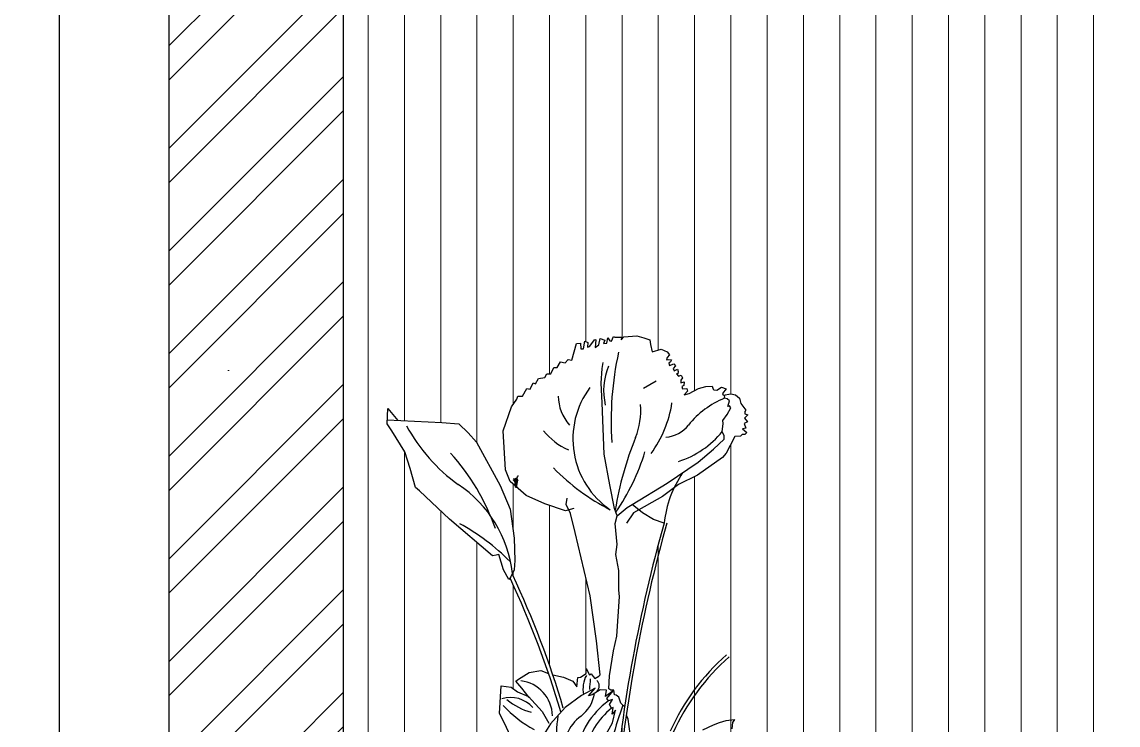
# Model space of a CAD drawing. Header units: millimetres. Extents: x 35877 to 3066687, y -650199 to -40525.
# Drawn here: x 147847.5 to 147904.2, y -179585.2 to -179548.8 of the extents above; entities that cross this region are included whole.
import ezdxf

# ---------------------------------------------------------------- set-up
doc = ezdxf.new("R2010")
doc.units = ezdxf.units.MM
doc.header["$MEASUREMENT"] = 0
doc.layers.add('AR HATCH-7', color=7, linetype='Continuous')
doc.layers.add('Interior', color=250, linetype='Continuous')
for name, color, linetype, lineweight in [('dim05', 1, 'Continuous', 13), ('FURNITURE', 32, 'Continuous', 9), ('XX~SLAB ( BEAM )~ ( DIM )', 7, 'Continuous', 9)]:
    doc.layers.add(name, color=color, linetype=linetype, lineweight=lineweight)

# ---------------------------------------------------------------- blocks, each defined once
blk = doc.blocks.new('A$C92db4de1')
at = {"color": 116, "true_color": 0x136734}
blk.add_line((13.24454338903524, 43.07755484143308), (13.90270903360943, 43.44362366286259), dxfattribs=at)
at = {"color": 18, "true_color": 0x000000}
for p, q in [((6.531763522205438, 38.32534171174484), (6.528822239146393, 38.32534171174484)), ((6.533347135602526, 38.32398582745373), (6.531084575894056, 38.32398582745373)), ((6.531537132450467, 38.32534171174484), (6.531537132450467, 38.32963532456597)), ((6.536062251863768, 38.32172597872886), (6.53244224555965, 38.3212740588715)), ((6.537645865260856, 38.31969221464533), (6.534025858851237, 38.31969221464533)), ((6.534252248711709, 38.32375986753141), (6.534252248711709, 38.32601971624354)), ((6.539682258171524, 38.31788441048411), (6.535383528513194, 38.31765832584097)), ((6.53628841866157, 38.3212740588715), (6.53628841866157, 38.32534171174484)), ((6.542397151475598, 38.3153986018242), (6.536514585357509, 38.31494655725874)), ((6.538098421817267, 38.31946625471028), (6.538098421817267, 38.32217802329251)), ((6.546017157783353, 38.31065294443761), (6.53855097837004, 38.30974910472469)), ((6.543980987829855, 38.31359067296762), (6.539229701618751, 38.31291279317702)), ((6.539908424969326, 38.31765832584097), (6.539908424969326, 38.32037009443775)), ((6.552645583469712, 38.38264637259454), (6.540201951047493, 38.37970864407725)), ((6.542397151475598, 38.31494655725874), (6.542849708028371, 38.31991817458038)), ((6.546277004221338, 38.28346916652299), (6.543335721158655, 38.28166136236177)), ((6.544433544386266, 38.31336471303257), (6.545338434429141, 38.31788441048411)), ((6.54899189741991, 38.28392121108664), (6.546955727466411, 38.28075739794076)), ((6.551707013681153, 38.28482505081411), (6.548313174065697, 38.2859549751829)), ((6.551707013681153, 38.28437313095674), (6.549897010525456, 38.28053143800571)), ((6.554229419823969, 38.38242041267404), (6.550835580212151, 38.38083856844787)), ((6.551899723795941, 38.3038735229693), (6.551899723795941, 38.30929706014649)), ((6.555327020090772, 38.28572901524785), (6.552838293588138, 38.28663297968342)), ((6.553257170500729, 38.30274359861323), (6.553257170500729, 38.30545536719546)), ((6.558268303047953, 38.28708489953897), (6.553517016833212, 38.28979666813575)), ((6.554003030068998, 38.38242041267404), (6.554003030068998, 38.38626210562506)), ((6.55671814633024, 38.38196849280394), (6.554455586621771, 38.3788048043516)), ((6.55555318678671, 38.2852770953923), (6.555100630230299, 38.28301724665289)), ((6.558720636643557, 38.28640689505301), (6.556458299892256, 38.28233924216693)), ((6.557396869684453, 38.38219445273899), (6.557396869684453, 38.38581018575496)), ((6.559659429389285, 38.38129048830342), (6.557849426237226, 38.37970864407725)), ((6.560304472997814, 38.28753681940907), (6.558041913289344, 38.29002262805625)), ((6.559885596085223, 38.38174253286888), (6.559659429389285, 38.38581018575496)), ((6.56347192285466, 38.28889270370018), (6.559851916445041, 38.29070063255676)), ((6.560757029554225, 38.28708489953897), (6.560078306305513, 38.28256532679552)), ((6.562374322587857, 38.38106452838292), (6.560338152637996, 38.37790083993059)), ((6.563279435697041, 38.38106452838292), (6.562374322587857, 38.38400238159375)), ((6.563698312613269, 38.28844078384464), (6.562567032706283, 38.28256532679552)), ((6.566865762364614, 38.28889270370018), (6.56347192285466, 38.28392121108664)), ((6.566639595566812, 38.2895707082007), (6.565055759212555, 38.29160447229697)), ((6.569354488870886, 38.29002262805625), (6.566865762364614, 38.28392121108664)), ((6.567770652411127, 38.28979666813575), (6.567091929162416, 38.29318631652313)), ((6.575269619417668, 38.33332326001619), (6.572102169560821, 38.33332326001619)), ((6.57391217271288, 38.3358090686761), (6.573459616160108, 38.34032864141955)), ((6.576174509464181, 38.33151545585497), (6.573685782957909, 38.33106353598487)), ((6.575043229557195, 38.33332326001619), (6.576400899219152, 38.33965076162895)), ((6.578210902371211, 38.32835176740264), (6.575043229557195, 38.32835176740264)), ((6.580699628877483, 38.32405802988796), (6.576174509464181, 38.32451007445161)), ((6.58250963203318, 38.32270214558412), (6.576174509464181, 38.32066838150058)), ((6.576400899219152, 38.33015957156385), (6.57798451261624, 38.33513118887095)), ((6.57798451261624, 38.32789972283899), (6.578663235966815, 38.33309730008114)), ((6.583640911936527, 38.32021646163048), (6.578663235966815, 38.31976441706684)), ((6.580925795675284, 38.32518795424403), (6.581152185433893, 38.33241942028872)), ((6.582057075476769, 38.3220242657917), (6.582735798830981, 38.3267697984702)), ((6.584772191843513, 38.31953845713178), (6.584772191843513, 38.32338015008281)), ((6.594122202004655, 38.2063694429562), (6.592312198848958, 38.20275370992749)), ((6.597215824163868, 38.35908506160013), (6.592690927809599, 38.3595371061765)), ((6.596384761709487, 38.2059175230861), (6.594348591759626, 38.20343171442619)), ((6.595253481806139, 38.20659540287852), (6.594574758557428, 38.20975921603713)), ((6.599704550666502, 38.35614733308284), (6.595858377564582, 38.35614733308284)), ((6.597742208308773, 38.2063694429562), (6.597516041616473, 38.21179298012066)), ((6.600457324573654, 38.20614348302115), (6.598194764865184, 38.20162391026497)), ((6.603172217874089, 38.2063694429562), (6.598420931662986, 38.20230179007012)), ((6.600457324573654, 38.20682136281357), (6.598873488215759, 38.21021113590723)), ((6.602419666931382, 38.35185372027445), (6.599704550666502, 38.35185372027445)), ((6.601288387129898, 38.35411356899931), (6.601288387129898, 38.35976306609882)), ((6.602493494523515, 38.20614348302115), (6.602267327831214, 38.20840333174601)), ((6.602872223484155, 38.35185372027445), (6.602872223484155, 38.36247483469378)), ((6.604003503391141, 38.3509497558407), (6.604908393434016, 38.3563732930179)), ((6.607244780738256, 38.20682136281357), (6.604077330983273, 38.20885525160338)), ((6.604908393434016, 38.34823798724574), (6.605587116788229, 38.35275768469546)), ((6.608376060641604, 38.20614348302115), (6.605434777582559, 38.20071994584396)), ((6.605660944380361, 38.20569156315105), (6.605660944380361, 38.20343171442619)), ((6.610412230595102, 38.2059175230861), (6.606792224181845, 38.20252775000517)), ((6.696370941535861, 38.12681714552491), (6.630236061493633, 38.12681714552491)), ((6.632598021460581, 38.13626498552549), (6.69400898146705, 38.13626498552549)), ((6.63968390145601, 37.96620386553514), (6.634959981529391, 37.96620386553514)), ((6.64440782148813, 37.96856582552573), (6.637321941492701, 37.96856582552573)), ((6.646769781451439, 37.96856582552573), (6.63968390145601, 37.96856582552573)), ((6.64440782148813, 37.96620386553514), (6.63968390145601, 37.96620386553514)), ((6.646769781451439, 37.96620386553514), (6.63968390145601, 37.96620386553514)), ((6.644231520833273, 38.38682264088129), (6.640787719417858, 38.38911578502666)), ((6.645379529029015, 38.38108971817564), (6.641935504550929, 38.3845294967341)), ((6.646527314158448, 38.3673307285917), (6.641935504550929, 38.36847723831124)), ((6.645379529029015, 38.37535679545726), (6.643083512637531, 38.37650342988309)), ((6.647675322354189, 38.36159780588605), (6.643083512637531, 38.36159780588605)), ((6.652267131961707, 38.35701139288722), (6.644231520833273, 38.35701139288722)), ((6.646527314158448, 38.38682264088129), (6.651119123765966, 38.39255556359967)), ((6.646527314158448, 38.38108971817564), (6.651119123765966, 38.38567613116174)), ((6.646527314158448, 38.37421016102962), (6.651119123765966, 38.37764993960263)), ((6.653855661450507, 37.96856582552573), (6.646769781451439, 37.96856582552573)), ((6.653855661450507, 37.96620386553514), (6.646769781451439, 37.96620386553514)), ((6.647675322354189, 38.36847723831124), (6.652267131961707, 38.37077050716471)), ((6.655711156439793, 38.35013196046202), (6.648823330546293, 38.35013196046202)), ((6.651119123765966, 38.35815802731304), (6.655711156439793, 38.36847723831124)), ((6.654563148244051, 38.34898532603438), (6.659154957960709, 38.35930453703259)), ((6.677475261509244, 37.96620386553514), (6.670389381513814, 37.96620386553514)), ((6.679837221472553, 37.96620386553514), (6.677475261509244, 37.96620386553514)), ((6.684561141504673, 37.96620386553514), (6.677475261509244, 37.96620386553514)), ((6.679817989825096, 38.37077050716471), (6.691297625537118, 38.37421016102962)), ((6.686923101471621, 37.96620386553514), (6.679837221472553, 37.96620386553514)), ((6.686923101471621, 37.96620386553514), (6.679837221472553, 37.96620386553514)), ((6.683262014408683, 38.37879657402846), (6.690149617341376, 38.37879657402846)), ((6.689001609149273, 38.40516804345134), (6.684409799538116, 38.40516804345134)), ((6.687853824016202, 38.39714197658577), (6.684409799538116, 38.39943512073114)), ((6.690149617341376, 38.41663388887537), (6.686705815824098, 38.42122017716792)), ((6.686705815824098, 38.3845294967341), (6.693593418756791, 38.38567613116174)), ((6.687853824016202, 38.39140905386739), (6.695889435144636, 38.39255556359967)), ((6.690149617341376, 38.4040214090237), (6.695889435144636, 38.40746118759671)), ((6.690149617341376, 38.39714197658577), (6.694741426952532, 38.39943512073114)), ((6.691297625537118, 38.41663388887537), (6.694741426952532, 38.42122017716792)), ((6.716552690075332, 38.25381865934651), (6.716552690075332, 38.25955158205215)), ((6.716552690075332, 38.25267214962696), (6.723440293008025, 38.25267214962696)), ((6.719535285650636, 38.33873121604847), (6.730087975174683, 38.33305195581852)), ((6.720415368403337, 38.33812378625771), (6.720973870957096, 38.34314403733151)), ((6.72114449968285, 38.25955158205215), (6.72114449968285, 38.26528450477235)), ((6.72114449968285, 38.25840507233261), (6.728032102619181, 38.25840507233261)), ((6.722649155446561, 38.33951832814819), (6.727675455047574, 38.33812378625771)), ((6.724603914277395, 38.34119170360827), (6.725162416831154, 38.34816416369904)), ((6.726352134213812, 38.21854172492385), (6.729901212544064, 38.21837287847848)), ((6.72764406261922, 38.34197571745426), (6.732517040029052, 38.3371081548612)), ((6.727873295203608, 38.22056725868606), (6.72871818643398, 38.22512474082578)), ((6.728032102619181, 38.27101742749073), (6.733771920524305, 38.27101742749073)), ((6.728211207126151, 38.22022969050158), (6.733281000313582, 38.22022969050158)), ((6.728233957601333, 38.34509624633392), (6.728233957601333, 38.35402104014975)), ((6.729180110811285, 38.26987091777119), (6.729180110811285, 38.28019012876939)), ((6.729540276057378, 38.34359797758043), (6.735223595536809, 38.33954165855903)), ((6.730188493369496, 38.34704858005898), (6.730188493369496, 38.35457883196977)), ((6.733450067808008, 38.22174880964485), (6.730239124357468, 38.22174880964485)), ((6.730577259342681, 38.22225522426197), (6.731929129775381, 38.22546230899752)), ((6.732774021005753, 38.22411191159154), (6.733619135193294, 38.22715027458798)), ((6.733450067808008, 38.22377434340706), (6.739195907797694, 38.22326792880267)), ((6.734066359917051, 38.34880058401723), (6.740561806815094, 38.34393286379236)), ((6.734097787964856, 38.34955870560225), (6.734097787964856, 38.35485779023293)), ((6.734919928614545, 38.27445720606374), (6.734919928614545, 38.28706968590086)), ((6.734971005731495, 38.2249558943804), (6.738688928489864, 38.22444947976328)), ((6.73577307245796, 38.35178987286963), (6.73577307245796, 38.36043570842048)), ((6.735816120024538, 38.22529346256488), (6.736154031841579, 38.22917580834837)), ((6.736067713747616, 38.27675035019638), (6.741807531550876, 38.2778969846222)), ((6.737506125442451, 38.22664385997086), (6.74257591863352, 38.22546230899752)), ((6.738007082563854, 38.35374220659287), (6.738007082563854, 38.35792570758349)), ((6.738857995878789, 38.22715027458798), (6.739027063369576, 38.2310324956652)), ((6.739511738225701, 38.28477654175549), (6.739511738225701, 38.29509575276643)), ((6.739511738225701, 38.28362990734058), (6.748695357546239, 38.2824833976083)), ((6.739871954599948, 38.22799425737503), (6.745617794589634, 38.22765668920511)), ((6.741079001149046, 38.48060073158922), (6.741079001149046, 38.4898590447101)), ((6.741224048095319, 38.22934465478102), (6.741392892523436, 38.2317077567277)), ((6.741807531550876, 38.48198930756917), (6.749843365741981, 38.48542908614218)), ((6.742068939325691, 38.22951337652012), (6.74713895557943, 38.22968222296549)), ((6.74257591863352, 38.22985094469186), (6.743082897941349, 38.23288930768649)), ((6.743928012132528, 38.23069492749346), (6.745786861978559, 38.23440842684431)), ((6.743928012132528, 38.2308637739261), (6.74764593488726, 38.23052620575436)), ((6.744941168180958, 38.48831602900827), (6.744941168180958, 38.50451769384745)), ((6.745251556130825, 38.48886874000709), (6.753287167259259, 38.49116200884782)), ((6.747547349354136, 38.4968949315662), (6.75558296048257, 38.49804144128575)), ((6.747547349354136, 38.29394924304688), (6.747547349354136, 38.29853553133762)), ((6.642045861524821, 37.95439406553123), (6.634959981529391, 37.95439406553123)), ((6.637321941492701, 37.95439406553123), (6.634959981529391, 37.95439406553123)), ((6.670389381513814, 37.95439406553123), (6.660941541445936, 37.95439406553123)), ((6.670389381513814, 37.95439406553123), (6.660941541445936, 37.95439406553123))]:
    blk.add_line(p, q, dxfattribs=at)
at = {"color": 116, "true_color": 0x136734}
for points in [[(9.656888945322862, 36.84581134439395), (9.219310978998692, 36.73461196309108), (8.143962114965689, 37.09270052390639), (7.188093890992604, 37.53036335313118), (6.35171400379113, 38.2465361212071), (6.112745026959601, 38.84335184023439), (5.9932643824759, 40.87251309598832), (6.431365204214671, 42.10592296167852), (6.710163625106361, 42.50379865670948), (6.749993069162883, 42.66294719350844), (6.988954358304909, 42.66294719350844), (7.227923335049127, 43.06082288853941), (7.3872334236803, 43.02103575434558), (7.546543512307835, 43.33933718094522), (7.666031849166757, 43.29954569374786), (7.825341937794292, 43.57805998560252), (8.143962114965689, 43.61784711979453), (8.263442759533064, 43.81678714381269), (8.462582292220759, 43.81678714381269), (8.621892380848294, 44.13508421743063), (8.781202469479467, 44.13508421743063), (8.954306771280244, 44.4365522906628), (9.199403946960956, 44.37533930571408), (9.352585836742946, 44.55897390756036), (9.551725369427004, 44.51306634535467), (9.781498208656558, 45.38533178951366), (9.99595439010227, 45.40063285925498), (10.01127104337138, 45.10987771080545), (10.14913627988426, 45.10987771080545), (10.22573491702133, 45.50775340583641), (10.37891680680332, 45.43123935171934), (10.36360015353421, 45.18639611849903), (10.45550775164884, 45.23230368070472), (10.731238229273, 45.58426746052828), (10.79251252544782, 45.56896639078695), (10.74655488254211, 45.17109069575417), (10.94569441522981, 45.30881773482179), (11.00696871149194, 45.64548044490402), (11.2520658870817, 45.55366532104563), (11.19079159090688, 45.38533178951366), (11.35929013395798, 45.40063285925498), (11.40524777686369, 45.67608693736656), (11.51247202374361, 45.52305882858127), (11.60438730955138, 45.50775340583641), (11.69629490315856, 45.73729992231711), (11.77288584800408, 45.70669342985457), (11.91075108911537, 45.70669342985457), (12.10989062180306, 45.70669342985457), (12.09457397312872, 45.56896639078695), (12.2324392096416, 45.72199449959589), (12.90644875723228, 45.76790206180158), (13.27408683297108, 45.67608693736656), (13.5804583002282, 45.56896639078695), (13.61109160217165, 45.32411880456311), (13.70300688807038, 44.94154853227701), (14.16255256201111, 45.07927557191761), (14.46892402926824, 44.95684960201834), (14.59147262161787, 44.78852042346807), (14.46892402926824, 44.65079338442229), (14.43828303954797, 44.52837176809953), (14.53019832544305, 44.55897390756036), (14.69869686849415, 44.54367283781903), (14.65273922559209, 44.4365522906628), (14.56083162738651, 44.36003823654573), (14.59147262161787, 44.23761661964818), (14.82124545633633, 44.32943174408319), (14.91315304985619, 44.22231119747994), (14.79061214979447, 44.08458851086289), (14.83656210500703, 43.9621625415366), (15.00506833575128, 44.05398201894968), (15.03570163769473, 43.93155604905041), (15.02038498902039, 43.80913443272766), (14.95911069284921, 43.80913443272766), (15.06634263192609, 43.68671281640491), (15.20420786843897, 43.74792144777712), (15.26547447692064, 43.61019876171304), (15.17356687880238, 43.48777279238857), (15.18888352747672, 43.35004575274615), (15.35738975822096, 43.39595766797538), (15.34207310954662, 43.2123230667039), (15.23484117497719, 43.15111008232816), (15.26547447692064, 43.0439895351501), (15.49525499933225, 43.05929495789496), (15.52588830127206, 42.92156791882735), (15.35738975822096, 42.72262789481101), (15.61780358708347, 42.79914194892808), (16.09267359739169, 43.05929495789496), (16.47562832648691, 43.15111008232816), (16.79731644701315, 43.16641115147286), (16.85859074318796, 43.01338304268756), (16.88922404513141, 42.98277655019956), (17.04241362260291, 42.96747548045823), (17.28750311050317, 43.12050358984197), (17.51727594522163, 43.0439895351501), (17.33752058915707, 42.7955071288543), (17.37737310088778, 42.71588932986924), (17.76258073003555, 42.78223459339461), (18.01495946614887, 42.72915751173059), (18.21420664499601, 42.55665373132433), (18.28062493540347, 42.27799143461016), (18.33375649267327, 42.21164181750828), (18.4400196025199, 42.06567440142135), (18.54628271696856, 41.93297952019748), (18.4931511597897, 41.8666299030956), (18.4931511597897, 41.74720320490451), (18.65254582681519, 41.69412612268752), (18.46658538110933, 41.52162234228126), (18.62598004822576, 41.33584602698829), (18.45329864796804, 41.24296004554526), (18.54628271696856, 41.00410664803712), (18.37360131211244, 40.96429774825629), (18.59941426963633, 40.77852143296332), (18.4931511597897, 40.68563545154211), (18.34703553812142, 40.68563545154211), (18.26733820226218, 40.59274511709555), (17.97511464211129, 40.5794769346594), (17.73601495144612, 40.11503832205744), (17.52348872255607, 39.71694932657738), (17.33752058915707, 39.4913684645071), (16.047238814499, 38.58306388596429), (15.05519346047731, 38.09854887682195), (14.23950489308118, 37.48190053384496), (12.74041071895044, 36.62299033327326), (12.36682898591971, 36.10088649468707)], [(12.29879576691019, 26.59291499063511), (12.07868041448819, 26.79281269192506), (11.97863008188506, 27.11264640161789), (11.83856576835387, 27.21259307576292), (11.75852242175097, 27.23258676360092), (11.71850075295515, 27.47246313454343), (11.55842175663201, 27.47246313454343), (11.45837141951779, 27.53243113903409), (11.49839309282106, 28.21208158165246), (11.6984937578527, 29.49142077513352), (11.87858743705874, 30.25102855705882), (12.0059263252042, 32.30269957956261), (11.9695415859278, 32.62980293057262), (11.9695415859278, 33.64746118446419), (11.82401802278036, 34.48339148562263), (11.8967798043559, 34.99222278934576), (11.78763328819332, 36.08256874180188), (11.8967798043559, 36.48236414437815), (11.75125624120847, 36.84581134439395), (11.50511335018746, 38.07971310773792), (11.21852588883121, 39.66539146900141), (11.10829520949846, 42.30818003158493), (11.06420601284481, 43.32125014111261), (11.10829520949846, 44.0920627460473), (11.17122265500439, 44.40594579819845)], [(11.8967798043559, 36.48236414437815), (12.40976459406374, 36.90929663566385), (12.67430746169339, 37.06345654519464), (14.48204907080071, 38.16461989673917), (16.06932932593554, 39.24376102676069), (16.86296560731353, 39.92648038967673), (17.41410362398892, 40.43301762091869), (17.41410362398892, 40.60920410557264), (17.32592523067797, 40.82943503444585), (17.34796982900662, 41.09371476171327), (17.37001442733163, 41.24787467066926), (17.34796982900662, 41.40203893320177), (17.56842349538056, 41.71036310413729), (17.76683256802062, 42.06273607342337), (17.70069877303831, 42.15082931603683), (17.61251269203422, 42.12880709334058), (17.70069877303831, 42.41510904272945), (17.56842349538056, 42.52522450744254), (17.43614822231757, 42.54724672956399), (17.45175705410657, 42.72262789480919)], [(1.547108695376664e-06, 41.43064736240012), (2.832244127683225, 41.29092661362301), (3.706385095760197, 41.22106406274361), (4.195910497801378, 40.76696836360679), (4.615503701457783, 40.27793921226476), (5.839305670298927, 38.04238546287343), (6.363793329895998, 36.81981911486037), (6.573589929470472, 35.31780256213824), (6.608559874719504, 34.16509876500459), (6.573589929470472, 33.67606961421552), (6.398759431387589, 33.32676338870442), (6.293861127003765, 33.18704046287348), (6.014140016824967, 33.67606961421552), (5.769373472001462, 34.47946936236076), (5.629509070720815, 34.44454026311359), (5.454682411975227, 34.40961116388826), (3.216867381495831, 36.29586086484596), (1.678366664942587, 37.7629396117627), (1.468570065368112, 37.93759381276868), (1.188841262897768, 38.91564776189807), (0.9091201527189696, 39.78891006090089), (0.2447680919322011, 40.87176001373336), (1.547108695376664e-06, 41.22106406274361), (0.03497149235772667, 42.02446381086702), (0.5594591519547976, 41.39571826317479)], [(8.565414813732787, 28.25264831861205), (8.572643587744096, 28.24994030229573), (9.125027232188586, 28.14483087741246), (9.598497833139845, 27.93461202824255), (9.808932631174685, 27.64555893390934), (9.861541328427847, 28.11855134526559), (9.993063073685335, 28.14483087741246), (10.2824032275239, 28.32877019445732), (10.2824032275239, 28.59154375606886), (10.4665336701255, 28.24994030229573), (10.54544672281554, 28.30249501473736), (10.65066411723819, 28.17110605713242), (10.72956947763669, 28.06599663282395), (10.94000427107676, 28.19738558985409), (11.01891731916839, 28.24994030229573), (10.81756332939403, 30.00894517595771), (10.48910112846715, 32.3332059513159), (9.722684194926842, 35.61450836813128), (9.476341386882268, 36.59890039929815), (9.257364025259449, 37.06375255438797), (9.312110288716212, 37.39188323123562)], [(14.31570347402157, 36.10088649468707), (13.77659118273732, 36.29264393966332), (13.20340088004014, 36.62299033327326), (12.67430746169339, 37.06345654519464)], [(7.336354548824602, 27.09373227736796), (6.9681013468944, 27.56672468874604), (6.652449154440546, 27.93461202824255), (6.783970899785345, 28.03972145310399), (7.336354548824602, 28.38132490687713), (7.941346890525892, 28.48643433118559), (8.345855186598783, 28.33489893340084)], [(7.231137149894494, 24.01927507482469), (6.9681013468944, 24.3871580607447), (6.494623058253637, 24.83387529240463), (6.073761159070273, 25.75358493541717), (5.810717663865944, 26.25285687951873), (5.889630711957579, 27.69811364575435), (6.415710010162002, 27.61927940118767), (6.731362202619493, 27.38278537170117), (7.310050197989767, 27.1462869898096), (8.020259943212295, 26.35796630437835), (8.362208794307662, 25.75358493541717)], [(11.22935211260483, 25.04409414214751), (11.65021401629929, 25.77986011513713), (11.8080401079751, 26.43679619653994), (11.62390966546081, 26.22657734679524), (11.67651836262667, 26.56818515357008), (11.59760531453503, 26.54190562084841), (11.49238792011602, 26.72584929087316), (11.65021401629929, 26.98862285250652), (11.43977921835176, 26.90978860734322), (11.36086617017281, 27.04117756492633), (11.67651836262667, 27.43534008414281), (11.28196081436909, 27.1462869898096), (11.33456951162225, 27.46161526386277), (11.01891731916839, 27.48789479658444), (10.59805541998139, 27.2251212349729), (10.41392497287234, 27.17256652253127), (10.75587382396407, 27.56672468874604), (10.04567177094214, 27.19884170225123), (9.203940284878627, 26.56818515357008), (8.441121842399298, 25.72730540269549), (7.757216448011604, 24.62365644323472)], [(12.39883841173287, 23.79435588028173), (12.51890342713159, 24.2141406171213), (12.498888744336, 24.43402765324754), (12.55892509583646, 25.21362477000912), (12.45887476332427, 25.9732325519326), (12.37883142122882, 26.17313025322255)], [(16.32685205619418, 25.41655221402289), (16.87780553591438, 25.68074487896774), (17.18633763713297, 25.79082116613063), (17.51691433667656, 25.9009018056986), (17.9576755802118, 25.94493319093453), (17.84748334853066, 25.79082116613063), (17.82544643789515, 25.46058359923518)]]:
    blk.add_lwpolyline(points, dxfattribs=at)
at = {"color": 18, "true_color": 0x000000}
for points in [[(6.691647021503741, 37.96856582552573), (6.68928506143493, 37.96856582552573), (6.691647021503741, 37.96856582552573), (6.69400898146705, 37.97328974553238), (6.696370941535861, 37.97565170552298), (6.696370941535861, 37.9780136655263), (6.701094861462479, 38.01580502552679), (6.705818781498238, 38.04178658552337), (6.710542701530358, 38.06304422552785), (6.712904661493667, 38.07721598552052), (6.715266621456976, 38.09374970553108), (6.715266621456976, 38.098473625525), (6.608978421503707, 38.098473625525), (6.611340381467016, 38.10083558552833), (6.611340381467016, 38.10792146552558), (6.613702341535827, 38.11028342552891), (6.616064301502774, 38.11500734552283), (6.620788221429393, 38.11736930552615)], [(6.613702341535827, 38.06304422552785), (6.611340381467016, 38.07721598552052), (6.608978421503707, 38.09374970553108), (6.608978421503707, 38.098473625525)], [(6.613702341535827, 38.06304422552785), (6.618426261466084, 38.04178658552337), (6.623150181498204, 38.01580502552679), (6.627874101530324, 37.9780136655263), (6.627874101530324, 37.97565170552298), (6.630236061493633, 37.97328974553238), (6.632598021460581, 37.96856582552573), (6.634959981529391, 37.96856582552573), (6.632598021460581, 37.96856582552573)], [(6.665665461478056, 38.15279870552331), (6.653855661450507, 38.15516066552664), (6.63968390145601, 38.15752262552996), (6.627874101530324, 38.15752262552996), (6.618426261466084, 38.15516066552664), (6.616064301502774, 38.15279870552331), (6.618426261466084, 38.15752262552996), (6.618426261466084, 38.16224654552389)], [(6.632598021460581, 38.13390302552216), (6.632598021460581, 38.13626498552549), (6.630236061493633, 38.14098890553214), (6.627874101530324, 38.14335086552273), (6.623150181498204, 38.15043674553272), (6.618426261466084, 38.15043674553272), (6.616064301502774, 38.15279870552331)], [(6.618426261466084, 38.16224654552389), (6.627874101530324, 38.16224654552389), (6.63968390145601, 38.16224654552389), (6.653855661450507, 38.15752262552996), (6.668027421546867, 38.15516066552664), (6.679837221472553, 38.15516066552664), (6.677475261509244, 38.15516066552664)], [(6.696370941535861, 38.14098890553214), (6.69400898146705, 38.13626498552549), (6.69400898146705, 38.13390302552216), (6.696370941535861, 38.12681714552491), (6.69873290149917, 38.12445518553614), (6.703456821429427, 38.11736930552615), (6.620788221429393, 38.11736930552615), (6.625512141461513, 38.12445518553614), (6.627874101530324, 38.12681714552491), (6.630236061493633, 38.12681714552491), (6.632598021460581, 38.13390302552216)], [(6.632598021460581, 37.95439406553123), (6.630236061493633, 37.95439406553123), (6.632598021460581, 37.95439406553123), (6.630236061493633, 37.95439406553123), (6.627874101530324, 37.95439406553123), (6.627874101530324, 37.95675602552183), (6.627874101530324, 37.96147994552848), (6.630236061493633, 37.96384190553181), (6.630236061493633, 37.96620386553514)], [(6.632598021460581, 37.96620386553514), (6.634959981529391, 37.96620386553514), (6.632598021460581, 37.96620386553514), (6.630236061493633, 37.96620386553514), (6.632598021460581, 37.96620386553514), (6.634959981529391, 37.96620386553514), (6.634959981529391, 37.96856582552573), (6.63968390145601, 37.96856582552573), (6.637321941492701, 37.96856582552573), (6.634959981529391, 37.96856582552573), (6.634959981529391, 37.96620386553514), (6.637321941492701, 37.96620386553514), (6.632598021460581, 37.96620386553514), (6.634959981529391, 37.96620386553514), (6.63968390145601, 37.96620386553514), (6.637321941492701, 37.96620386553514), (6.64440782148813, 37.96620386553514), (6.637321941492701, 37.96620386553514)], [(6.679837221472553, 38.15279870552331), (6.691647021503741, 38.15279870552331), (6.69873290149917, 38.15516066552664), (6.691647021503741, 38.15279870552331), (6.68928506143493, 38.15279870552331), (6.677475261509244, 38.15279870552331)], [(6.679837221472553, 38.15516066552664), (6.68928506143493, 38.15516066552664), (6.69873290149917, 38.15752262552996), (6.703456821429427, 38.16224654552389), (6.705818781498238, 38.16224654552389), (6.708180741461547, 38.15752262552996)], [(6.686923101471621, 37.96856582552573), (6.68928506143493, 37.96856582552573), (6.686923101471621, 37.96856582552573), (6.684561141504673, 37.96856582552573), (6.68928506143493, 37.96856582552573), (6.68928506143493, 37.96620386553514), (6.691647021503741, 37.96620386553514), (6.68928506143493, 37.96620386553514), (6.691647021503741, 37.96620386553514), (6.68928506143493, 37.96620386553514), (6.684561141504673, 37.96620386553514)], [(6.691647021503741, 37.96620386553514), (6.686923101471621, 37.96620386553514), (6.684561141504673, 37.96620386553514), (6.68928506143493, 37.96620386553514), (6.686923101471621, 37.96620386553514)], [(6.69400898146705, 37.95439406553123), (6.691647021503741, 37.95439406553123), (6.69400898146705, 37.95439406553123), (6.691647021503741, 37.95439406553123), (6.686923101471621, 37.95439406553123), (6.68928506143493, 37.95439406553123), (6.696370941535861, 37.95439406553123), (6.696370941535861, 37.96147994552848), (6.69400898146705, 37.96147994552848), (6.696370941535861, 37.96147994552848), (6.69400898146705, 37.96384190553181), (6.69400898146705, 37.96620386553514), (6.691647021503741, 37.96620386553514), (6.69400898146705, 37.96620386553514)], [(6.695889435144636, 38.41319411030236), (6.691297625537118, 38.40975433174208), (6.687853824016202, 38.41204760058281)], [(6.69873290149917, 38.15516066552664), (6.703456821429427, 38.15752262552996), (6.708180741461547, 38.15752262552996), (6.705818781498238, 38.15516066552664), (6.703456821429427, 38.15516066552664), (6.705818781498238, 38.15516066552664), (6.703456821429427, 38.15516066552664), (6.701094861462479, 38.15279870552331), (6.696370941535861, 38.14807478552939), (6.696370941535861, 38.14098890553214)], [(6.715266621456976, 38.098473625525), (6.712904661493667, 38.10083558552833), (6.712904661493667, 38.10792146552558), (6.710542701530358, 38.11028342552891), (6.708180741461547, 38.11500734552283), (6.703456821429427, 38.11736930552615)], [(6.732623912332201, 38.26413799505281), (6.724588301203767, 38.26413799505281), (6.724588301203767, 38.27216406191656)], [(6.686923101471621, 37.95439406553123), (6.679837221472553, 37.95439406553123), (6.668027421546867, 37.95439406553123), (6.656217621519318, 37.95439406553123)], [(6.679837221472553, 37.95439406553123), (6.691647021503741, 37.95439406553123), (6.686923101471621, 37.95439406553123), (6.679837221472553, 37.95439406553123), (6.682199181541364, 37.95439406553123), (6.672751341477124, 37.95439406553123), (6.660941541445936, 37.95439406553123), (6.682199181541364, 37.95439406553123), (6.68928506143493, 37.95439406553123)]]:
    blk.add_lwpolyline(points, dxfattribs=at)
for points in [[(6.660941541445936, 37.96856582552573), (6.653855661450507, 37.96856582552573), (6.64440782148813, 37.96856582552573), (6.646769781451439, 37.96856582552573)], [(6.660941541445936, 37.96620386553514), (6.653855661450507, 37.96620386553514), (6.64440782148813, 37.96620386553514), (6.651493701487198, 37.96620386553514), (6.64440782148813, 37.96620386553514), (6.646769781451439, 37.96620386553514)], [(6.660941541445936, 37.96620386553514), (6.651493701487198, 37.96620386553514), (6.653855661450507, 37.96620386553514)], [(6.670389381513814, 37.96856582552573), (6.660941541445936, 37.96856582552573)], [(6.684561141504673, 37.96620386553514), (6.679837221472553, 37.96620386553514), (6.670389381513814, 37.96620386553514), (6.679837221472553, 37.96620386553514), (6.670389381513814, 37.96620386553514), (6.660941541445936, 37.96620386553514)], [(6.679837221472553, 38.15279870552331), (6.677475261509244, 38.15279870552331), (6.665665461478056, 38.15279870552331), (6.668027421546867, 38.15279870552331)], [(6.677475261509244, 37.96856582552573), (6.679837221472553, 37.96856582552573), (6.670389381513814, 37.96856582552573), (6.677475261509244, 37.96856582552573), (6.684561141504673, 37.96856582552573)], [(6.630236061493633, 37.96147994552848), (6.627874101530324, 37.96147994552848)], [(6.634959981529391, 37.95439406553123), (6.630236061493633, 37.95439406553123), (6.627874101530324, 37.95439406553123)], [(6.634959981529391, 37.96147994552848), (6.630236061493633, 37.96147994552848)], [(6.64440782148813, 37.95439406553123), (6.637321941492701, 37.95439406553123), (6.632598021460581, 37.95439406553123), (6.637321941492701, 37.95439406553123), (6.64440782148813, 37.95439406553123), (6.642045861524821, 37.95439406553123), (6.660941541445936, 37.95439406553123), (6.651493701487198, 37.95439406553123), (6.64440782148813, 37.95439406553123), (6.651493701487198, 37.95439406553123), (6.642045861524821, 37.95439406553123)], [(6.642045861524821, 37.96147994552848), (6.634959981529391, 37.96147994552848)], [(6.651493701487198, 37.96147994552848), (6.660941541445936, 37.96147994552848), (6.651493701487198, 37.96147994552848), (6.642045861524821, 37.96147994552848)], [(6.682199181541364, 37.96147994552848), (6.672751341477124, 37.96147994552848), (6.660941541445936, 37.96147994552848), (6.672751341477124, 37.96147994552848)], [(6.679837221472553, 37.95439406553123), (6.670389381513814, 37.95439406553123)], [(6.68928506143493, 37.96147994552848), (6.682199181541364, 37.96147994552848)], [(6.69400898146705, 37.96147994552848), (6.68928506143493, 37.96147994552848)]]:
    blk.add_lwpolyline(points, close=True, dxfattribs=at)
at = {"color": 116, "true_color": 0x136734}
for centre, radius, start, end in [((27.97029354120605, 41.40678073298477), 16.39131592312934, 167.6052084611185, 184.0164355924937), ((14.44629796610388, 42.94283601573989), 3.256231458314059, 157.0263106169307, 193.3034425902798), ((14.03587901105493, 40.45148461257122), 4.435311724459547, 143.3010597600116, 235.6374570715217), ((11.12136282017673, 42.68706069973632), 2.277130132886179, 180.6067408875625, 221.8765833054621), ((19.13020666326338, 38.32444112404301), 4.549936393128451, 111.8591234335049, 141.3210962913159), ((9.1239334594502, 41.94621227489006), 3.985955418219975, 338.9537889255776, 3.967488078508939), ((8.720732646022952, 43.25590646214187), 6.077688793595144, 324.0607467381485, 351.0129164450044), ((8.992258207796112, 45.47972434023904), 9.099870801602506, 208.5438251480652, 234.2707990779712), ((10.66491026726362, 42.89631980924059), 3.276912959801911, 218.1407573231672, 246.7027486681875), ((14.30541867362626, 42.14018159335501), 1.6016678764343, 273.7604306146929, 322.6261390843882), ((13.60338858753676, 43.86605932645216), 4.803994812819685, 287.7200818680163, 320.7944777011283), ((28.67955575893575, 34.02490027214117), 17.11384189110101, 157.71476366728, 170.7110033816334), ((-5.374700486427173, 31.9456454411702), 11.63413749332308, 19.41729350150829, 41.93496451544956), ((2.470657048110297, 43.10572342207706), 11.3569376040302, 325.4449152909974, 342.9456294247106), ((16.6775826611447, 46.85599230575463), 11.30451912452712, 224.3930645343893, 242.926190912364), ((20.11747356508931, 35.44009758022548), 5.839278910832498, 146.0140884462205, 173.5023328582297), ((0.1328279494809976, 32.77005580440709), 6.395303208423587, 6.56665649805988, 56.33104353072082), ((-1.531381784574478, 26.29974023394061), 11.10373100614755, 44.72145811941412, 61.59445656678569), ((88.85060508517927, 15.13244415968256), 77.4282063077592, 164.2874433556749, 174.8890428561681), ((88.99609789296301, 15.13244415968256), 77.4282063077592, 164.2874433556749, 174.8890428561681), ((-36.40596013916729, 13.03144835329658), 47.29609470663267, 16.35714141681627, 25.25781552434643), ((-36.27877503261698, 13.22203917355728), 47.29609470663267, 16.35714141681627, 25.25781552434643), ((25.32898969749658, 20.49362004497743), 11.74987905360102, 131.5102399532162, 155.584148627991), ((25.46905401562253, 20.39366901783251), 11.74987905360102, 131.5102399532162, 155.584148627991), ((6.684950691698759, 26.09927411063109), 1.864079050778142, 1.208355757031638, 83.1245148594474), ((11.72099912288832, 27.50588842639263), 1.597608313041595, 153.0364458076637, 189.6405856914551), ((5.103923656984989, 28.19230298833099), 5.410663376287426, 352.6179060861293, 358.5752197695448), ((10.59713096475753, 27.69118354535567), 0.368752848723368, 310.5173039530582, 49.48269604694183), ((8.94308404165713, 27.56565755862539), 1.797562106312048, 307.0013975701069, 349.9382137273497), ((6.376232604074175, 25.5293120725546), 1.556717381205837, 41.94563156406526, 106.398658515344), ((10.71321811297457, 31.04990174041086), 6.427798744170124, 222.8596452506587, 241.0192091342743), ((8.172963691053155, 29.27108553879043), 3.026598683476867, 229.2112464839487, 256.1362016377931), ((13.89702293723894, 23.52540735087314), 4.182353784470968, 125.9816775191608, 170.5469189887744), ((23.72964521424001, 22.20387123096589), 12.38319796736873, 158.7457770302303, 174.7881952060104), ((24.03223828641057, 24.38882744155308), 15.31107396083748, 173.4033654082253, 186.1704012022314), ((11.29039231917704, 24.37674477398468), 2.162320951162018, 125.8198377946097, 189.1803054660232), ((14.05652777326759, 23.52993202066318), 3.888223838196225, 129.2275975391725, 168.8072871910209)]:
    blk.add_arc(centre, radius, start, end, dxfattribs=at)
at = {"color": 18, "true_color": 0x000000}
for points, knots in [([(6.674385285059543, 38.15516066552664), (6.691034340317856, 38.28117938646756), (6.709811678243568, 38.41770623880257), (6.767186494238558, 38.54121685243081), (6.771694999883039, 38.55092230048103)], [16.9886823097893, 16.9886823097893, 16.9886823097893, 16.9886823097893, 852.8631221814393, 924.1475486428707, 924.1475486428707, 924.1475486428707, 924.1475486428707]), ([(6.691394893750839, 38.15568812357924), (6.678819667962671, 38.2188459531335), (6.662605311088555, 38.29605794658164), (6.577870567663922, 38.29651017397737), (6.553394698883494, 38.28267981447789), (6.538730100583052, 38.28283395855578), (6.537842590099899, 38.28284328744303)], [5.335712756174393, 5.335712756174393, 5.335712756174393, 5.335712756174393, 353.6474817942544, 436.3225085362537, 527.9909598099381, 533.8961772475938, 533.8961772475938, 533.8961772475938, 533.8961772475938]), ([(6.659961635465152, 38.15650496318449), (6.653069378371583, 38.21676819729873), (6.64364533819753, 38.29748317729172), (6.583995007531485, 38.38079589004883), (6.551601774066512, 38.38296225845988), (6.540499937971617, 38.38370471805138)], [2.389062279101735, 2.389062279101735, 2.389062279101735, 2.389062279101735, 407.7400043663012, 545.5152406977872, 617.3544931163822, 617.3544931163822, 617.3544931163822, 617.3544931163822]), ([(6.628114447365078, 38.16224654552389), (6.626182818501547, 38.19831608633103), (6.62226086251394, 38.26671486709165), (6.583000324149907, 38.32269948318935), (6.564416514727782, 38.34919956398335)], [3.258865938830308, 3.258865938830308, 3.258865938830308, 3.258865938830308, 238.5788063393436, 450.0794241931416, 450.0794241931416, 450.0794241931416, 450.0794241931416]), ([(6.686871543439338, 38.15516066552664), (6.692134726730728, 38.21364864013049), (6.698589544448623, 38.2913908244991), (6.641200603902689, 38.36676340878694), (6.647025571364793, 38.39932655351549), (6.649453876292682, 38.41290143483093)], [5.064255063622835, 5.064255063622835, 5.064255063622835, 5.064255063622835, 379.1519826667533, 503.1842303133859, 591.8560063497198, 591.8560063497198, 591.8560063497198, 591.8560063497198]), ([(6.684541067792452, 38.15516066552664), (6.692938981865154, 38.19203254732929), (6.707460954639828, 38.25385154960713), (6.753153867339279, 38.29713205297776), (6.771694999883039, 38.31469428521996)], [5.25543448811181, 5.25543448811181, 5.25543448811181, 5.25543448811181, 249.9991185704195, 417.1272042229316, 417.1272042229316, 417.1272042229316, 417.1272042229316])]:
    blk.add_open_spline(points, degree=3, knots=knots, dxfattribs=at)
for points in [[(6.637000704111415, 38.16224654552389), (6.540499937971617, 38.31734856620642), (6.524555404830608, 38.33327400274175)], [(6.652111224058899, 38.15809370203715), (6.633509343042533, 38.20321598006012), (6.593648233247222, 38.20587013635122), (6.588333314444753, 38.20587013635122)], [(6.633509343042533, 38.16224654552389), (6.649453876292682, 38.30407728596219), (6.691972557018744, 38.42086415309313), (6.691972557018744, 38.43148115235272), (6.694629904890462, 38.44209815161048)], [(6.751757816629834, 38.37272733936334), (6.737081346935156, 38.34958210386867), (6.726267435922637, 38.34109529859779), (6.712363556314813, 38.32412212590862), (6.698459676601487, 38.28168897525939), (6.664318592738709, 38.15577880365709)], [(6.696791140697314, 38.15703718532859), (6.721204052475514, 38.21383285461161), (6.750435547932284, 38.23506685313077)]]:
    blk.add_spline(points, degree=3, dxfattribs=at)
for points in [[(6.684000290450058, 38.15278526474867), (6.684001310211897, 38.15278974500688), (6.684002329871873, 38.1527942252651), (6.684003349633713, 38.15279870552331)], [(6.686657638318138, 38.15278526474867), (6.686658041908231, 38.15278974500688), (6.686658445498324, 38.1527942252651), (6.686658849084779, 38.15279870552331)], [(6.691972557018744, 38.15278526474867), (6.691964972760616, 38.15282338754332), (6.691957388498849, 38.15286151033797), (6.691949804240721, 38.15289963310533)]]:
    blk.add_open_spline(points, degree=3, dxfattribs=at)

msp = doc.modelspace()

# ---------------------------------------------------------------- hatches: boundary and pattern name
at = {"layer": 'AR HATCH-7', "lineweight": 0, "true_color": 0x939598, "transparency": 33554610}
h = msp.add_hatch(dxfattribs=at)
h.set_pattern_fill('AR-SAND', color=252, scale=15, angle=45)
h.set_pattern_definition([(82.50000000000001, (191.3848991279083, 805.9480690701457), (-21.10519775864464, 19.76890683797415), [0, -22.79999999999997, 0, -25.49999999999997, 0, -24.37499999999997]), (52.49999999999999, (191.3848991279083, 805.9480690701457), (-11.1620626611313, 48.70469594555517), [0, -12.3, 0, -20.55, 0, -7.875]), (12.5, (178.3387790150164, 792.9019489572538), (32.97043909335446, 33.09048574728702), [0, -7.5, 0, -27, 0, -35.25]), (2.499999999999997, (178.3387790150164, 792.9019489572538), (22.57563245327427, 41.19394276267653), [0, -3.75, 0, -17.7, 0, -20.25])])
h.paths.add_polyline_path([(147864.1450494418, -179483.7797454864), (147855.1450494419, -179483.7797454864), (147855.1450494419, -179610.7797454864), (147864.1450494418, -179610.7797454864)])
at = {"layer": 'AR HATCH-7', "lineweight": 0, "true_color": 0x939598, "transparency": 33554687}
h = msp.add_hatch(dxfattribs=at)
h.set_pattern_fill('ANSI32', color=252, scale=10)
h.set_pattern_definition([(45, (191.3848991279083, 805.9480690701457), (-2.651650429449553, 2.651650429449553), []), (45, (193.1526660779082, 805.9480690701457), (-2.651650429449553, 2.651650429449553), [])])
h.paths.add_polyline_path([(147864.1450494418, -179486.7797454864), (147855.1450494419, -179486.7797454864), (147855.1450494419, -179610.7797454864), (147864.1450494418, -179610.7797454864)])
at = {"layer": 'dim05', "lineweight": 0, "true_color": 0x492403, "transparency": 33554559}
h = msp.add_hatch(dxfattribs=at)
h.set_pattern_fill('ANSI31', color=38, scale=15, angle=45)
h.set_pattern_definition([(90, (-287.6905650277331, 1219.144989194814), (-1.875, 0), [])])
h.paths.add_polyline_path([(147958.6889529768, -179546.7528024524), (147949.6461328643, -179546.7528024524), (147949.6461328643, -179572.8066885206), (147904.6439660193, -179572.8066885206), (147904.6439660193, -179546.7528024524), (147864.1450494418, -179546.7528024524), (147864.1450494418, -179589.8341309625), (147872.3989769629, -179589.8341309626), (147871.9132184796, -179588.9518297958), (147871.4923565804, -179588.294893715), (147870.9925816331, -179588.2160638228), (147870.6506327821, -179588.1372295777), (147870.3800314278, -179588.2723930094), (147870.1697466799, -179587.910923173), (147869.9404230368, -179587.8481808363), (147871.0451903304, -179587.0335806182), (147871.3345304842, -179586.8496369481), (147872.2814793738, -179586.6919728114), (147872.7812543211, -179586.6131385663), (147873.5134710988, -179586.8993704253), (147873.6692577423, -179586.8371197136), (147873.385762255, -179586.4406217269), (147872.9122839664, -179585.9939044952), (147872.4914220672, -179585.0741948522), (147872.228378572, -179584.5749229081), (147872.3072916201, -179583.1296661418), (147872.8333709183, -179583.2085003864), (147873.1490231107, -179583.4449944159), (147873.7062791716, -179583.6727339884), (147873.385762255, -179583.2610550988), (147873.0701100626, -179582.8931677594), (147873.2016318079, -179582.7880583345), (147873.754015457, -179582.4464548807), (147874.3590077987, -179582.3413454564), (147874.7635160933, -179582.4928808536, 0.02810716256562425), (147872.7646525762, -179577.5699702622), (147872.7115220351, -179577.6407393247), (147872.431800925, -179577.1517101734), (147872.1870343801, -179576.3483104252), (147872.0471699788, -179576.3832395245), (147871.8723433201, -179576.4181686237), (147869.6345282896, -179574.5319189228), (147868.0960275731, -179573.0648401758), (147867.8862309735, -179572.8901859748), (147867.606502171, -179571.9121320257), (147867.3267810609, -179571.0388697267), (147866.6624290001, -179569.9560197738), (147866.4176624552, -179569.6067157249), (147866.4526324005, -179568.8033159767), (147866.9707432384, -179569.4244171153), (147869.2499050358, -179569.536853174), (147870.1240460039, -179569.6067157249), (147870.6135714059, -179570.060811424), (147871.0331646096, -179570.5498405753), (147872.2569665784, -179572.7853943247), (147872.781454238, -179574.0079606727), (147872.9912508376, -179575.5099772254), (147873.0262207829, -179576.6626810226), (147872.9912508376, -179577.1517101734), (147872.8847721216, -179577.364451536, -0.02971842344163293), (147874.9830757251, -179582.5751314702), (147874.9903044959, -179582.5778394853), (147875.5426881403, -179582.6829489102), (147876.0161587413, -179582.8931677594), (147876.2265935393, -179583.1822208537), (147876.2792022366, -179582.7092284423), (147876.4107239818, -179582.6829489102), (147876.7000641357, -179582.4990095931), (147876.7000641357, -179582.2362360315), (147876.8841945782, -179582.5778394853), (147876.963107631, -179582.5252847729), (147877.0683250254, -179582.6566737305), (147877.1472303858, -179582.7617831548), (147877.3576651792, -179582.6303941977), (147877.4365782273, -179582.5778394853), (147877.2352242375, -179580.8188346116), (147876.9067620366, -179578.4945738363), (147876.140345103, -179575.2132714195), (147875.894002295, -179574.2288793883), (147875.80942804, -179574.0493424517), (147875.6369718871, -179574.0931678245), (147874.5616230231, -179573.7350792637), (147873.6057547991, -179573.2974164344), (147873.110552, -179572.8733857221), (147873.0502589296, -179572.8733857221), (147873.0478969696, -179572.8733857221), (147873.0455350097, -179572.8733857221), (147873.0455350097, -179572.8497661221), (147873.0410481411, -179572.813871174), (147872.7693749119, -179572.5812436664), (147872.5304059351, -179571.9844279473), (147872.4109252906, -179569.9552666916), (147872.8490261124, -179568.7218568259), (147873.1278245332, -179568.3239811309), (147873.1676539773, -179568.1648325941), (147873.4066152664, -179568.1648325941), (147873.6455842432, -179567.7669568991), (147873.8048943318, -179567.8067440332), (147873.9642044205, -179567.4884426066), (147874.0836927573, -179567.5282340939), (147874.2430028459, -179567.249719802), (147874.5616230231, -179567.2099326678), (147874.6811036677, -179567.0109926438), (147874.8802432003, -179567.0109926438), (147875.039553289, -179566.6926955701), (147875.1988633776, -179566.6926955701), (147875.3719676794, -179566.3912274969), (147875.6170648551, -179566.4524404819), (147875.7702467449, -179566.26880588), (147875.9693862776, -179566.3147134422), (147876.1991591168, -179565.4424479981), (147876.4136152982, -179565.4271469283), (147876.4289319515, -179565.7179020768), (147876.566797188, -179565.7179020768), (147876.6433958251, -179565.3200263818), (147876.7965777149, -179565.3965404359), (147876.7812610617, -179565.6413836691), (147876.8731686598, -179565.5954761069), (147877.1488991374, -179565.2435123271), (147877.2101734336, -179565.2588133968), (147877.1642157907, -179565.6566890918), (147877.3633553234, -179565.5189620528), (147877.4246296196, -179565.1822993427), (147877.6697267952, -179565.2741144665), (147877.608452499, -179565.4424479981), (147877.7769510421, -179565.4271469283), (147877.822908685, -179565.1516928502), (147877.9301329319, -179565.304720959), (147878.0220482177, -179565.3200263818), (147878.1139558113, -179565.0904798653), (147878.1905467561, -179565.1210863577), (147878.3284119972, -179565.1210863577), (147878.6363151628, -179565.1210863577), (147878.6501001178, -179565.105785288), (147879.3241096654, -179565.0598777258), (147879.6917477411, -179565.1516928502), (147879.9981192084, -179565.2588133968), (147880.0287525103, -179565.503660983), (147880.1206677962, -179565.8862312553), (147880.5802134702, -179565.7485042157), (147880.8865849374, -179565.8709301856), (147881.0091335298, -179566.0392593641), (147880.8865849374, -179566.1769864032), (147880.8559439477, -179566.2994080195), (147880.9478592336, -179566.26880588), (147881.1163577766, -179566.2841069498), (147881.0704001337, -179566.3912274969), (147880.9784925355, -179566.4677415511), (147881.0091335298, -179566.5901631679), (147881.2389063645, -179566.4983480435), (147881.330813958, -179566.6054685901), (147881.2082730579, -179566.7431912767), (147881.2542230132, -179566.865617246), (147881.4227292439, -179566.7737977686), (147881.4533625458, -179566.8962237386), (147881.4303875725, -179567.0798561653), (147881.4840035401, -179567.1410669712), (147881.6218687766, -179567.0798583398), (147881.683135385, -179567.2175810259), (147881.5912277869, -179567.3400069952), (147881.6065444356, -179567.4777340349), (147881.7750506664, -179567.4318221196), (147881.7597340177, -179567.6154567209), (147881.6525020831, -179567.6766697053), (147881.683135385, -179567.7837902524), (147881.9129159075, -179567.7684848297), (147881.9435492094, -179567.9062118688), (147881.7750506664, -179568.1051518928), (147882.0354644952, -179568.0286378387), (147882.5103345055, -179567.7684848297), (147882.8932892346, -179567.6766697053), (147883.2149773552, -179567.6613686361), (147883.2762516513, -179567.8143967449), (147883.3068849533, -179567.8450032374), (147883.4600745307, -179567.8603043071), (147883.7051640186, -179567.7072761978), (147883.9349368534, -179567.7837902524), (147883.7551814973, -179568.0322726587), (147883.795034009, -179568.1118904577), (147884.1802416382, -179568.0455451942), (147884.4326203743, -179568.0986222759), (147884.6318675531, -179568.2711260563), (147884.6982858435, -179568.549788353), (147884.7514174008, -179568.6161379701), (147884.8576805106, -179568.7621053862), (147884.9639436251, -179568.8948002674), (147884.9108120679, -179568.9611498845), (147884.9108120679, -179569.0805765827), (147885.070206735, -179569.1336536649), (147884.8842462892, -179569.3061574453), (147885.0436409564, -179569.4919337606), (147884.8709595561, -179569.584819742), (147884.9639436251, -179569.8236731396), (147884.7912622202, -179569.8634820393), (147885.0170751778, -179570.0492583546), (147884.9108120679, -179570.142144336), (147884.7646964462, -179570.142144336), (147884.6849991104, -179570.2350346705), (147884.3927755503, -179570.2483028529), (147884.1536758596, -179570.7127414655), (147883.9411496307, -179571.110830461), (147883.7551814973, -179571.3364113231), (147882.4648997226, -179572.2447159016), (147881.4728543686, -179572.7292309108), (147881.255215646, -179572.8937625262, 0.08215169970907978), (147880.7333643789, -179574.7268933069, 0.04629122726797285), (147878.1479105788, -179588.7976611809), (147877.9374834685, -179589.2969331244), (147877.9201367533, -179589.8341309628), (147958.6889529768, -179589.8341309642), (147958.6889529768, -179588.9434956888)])
h.paths.add_polyline_path([(147944.6497342688, -179579.4917689723), (147944.6497342688, -179582.2584152371), (147907.9041193031, -179582.2584152371), (147907.9041193031, -179579.4917689723)], flags=16)

# ---------------------------------------------------------------- linework, layer by layer
at = {"layer": 'FURNITURE', "color": 252, "lineweight": 25, "true_color": 0x939598, "transparency": 33554687}
msp.add_lwpolyline([(147849.461620952, -179476.1640591944), (147849.461620952, -179543.5297876853), (147847.5393562294, -179544.5853712756), (147851.6561841427, -179544.8353712756), (147849.461620952, -179545.8588123322), (147849.461620952, -179616.2566833568)], dxfattribs=at)
at = {"layer": 'XX~SLAB ( BEAM )~ ( DIM )', "lineweight": 30, "transparency": 33554687}
msp.add_lwpolyline([(147855.1450494419, -179486.7797454864), (147864.1450494418, -179486.7797454864), (147864.1450494418, -179610.7797454864), (147855.1450494419, -179610.7797454864)], close=True, dxfattribs=at)

# ---------------------------------------------------------------- block references
at = {"layer": 'Interior', "transparency": 33554687}
msp.add_blockref('A$C92db4de1', (147866.4176609081, -179610.8277797876), dxfattribs=at)

doc.saveas('drawing.dxf')
